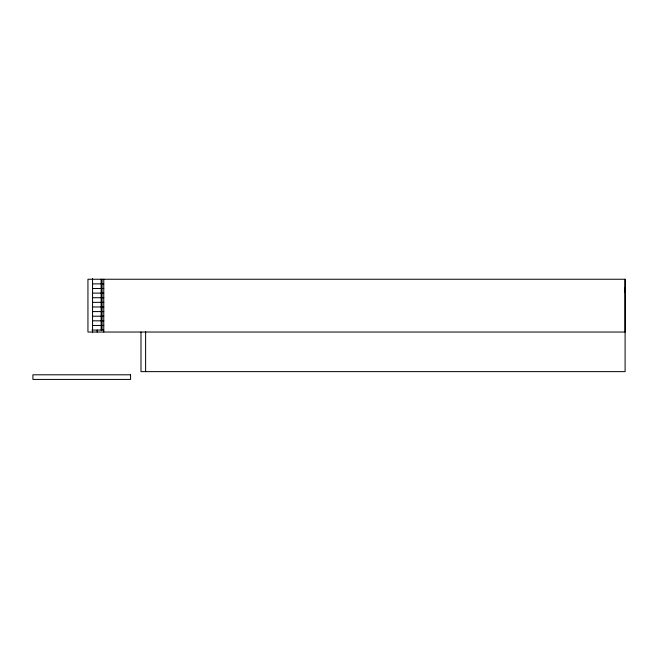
<?xml version="1.0" encoding="UTF-8"?>
<svg xmlns="http://www.w3.org/2000/svg" width="658" height="658" viewBox="0 0 658 658"><rect width="100%" height="100%" fill="white"/><g stroke="black" fill="none" stroke-linecap="round" stroke-linejoin="round"><path stroke-width="0.99" d="M625.1 279.247L625.1 332.035L87.942 332.035L87.942 279.247L625.1 279.247L625.1 371.63L140.993 371.63L140.993 332.035M92.605 283.869L103.775 283.869M92.605 288.484L103.775 288.484M92.605 293.106L103.775 293.106M92.605 297.729L103.775 297.729M92.605 302.351L103.775 302.351M92.605 306.973L103.775 306.973M92.605 311.596L103.775 311.588M92.605 316.21L103.775 316.21M92.605 320.833L103.775 320.833M92.605 325.455L103.775 325.455M91.956 330.077L103.775 330.077M624.837 287.826L624.837 292.44M145.615 331.698L145.615 371.63M103.775 279.247L103.775 332.035M102.072 279.247L102.072 330.077M101.135 279.247L101.135 330.077M97.178 330.003L97.178 332.035M92.556 278.581L92.556 332.693M130.564 374.797L32.9 374.797L32.9 379.419L130.564 379.419L130.564 374.797"/></g></svg>
